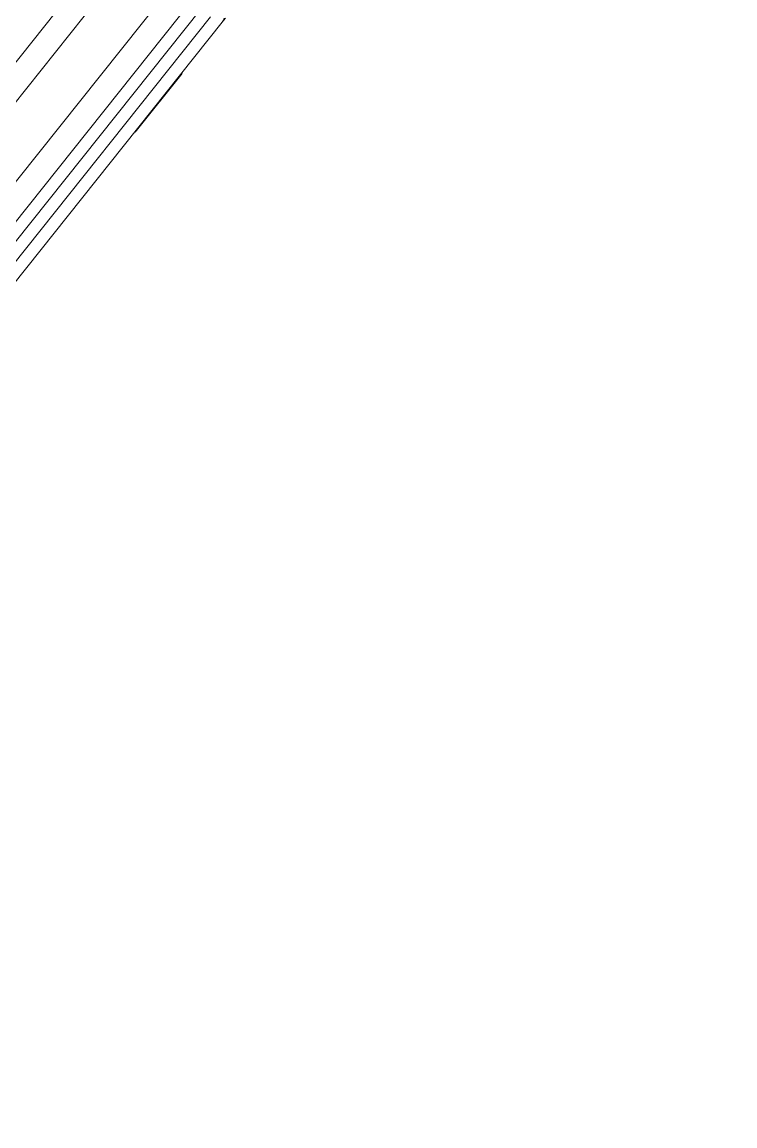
# Model space of a CAD drawing. Header units: millimetres. Extents: x -229914 to 856942, y -268655 to 87212.
# Drawn here: x -133799.1 to -133512.1, y 20386.3 to 20831.1 of the extents above; entities that cross this region are included whole.
import ezdxf

# ---------------------------------------------------------------- set-up
doc = ezdxf.new("R2010")
doc.units = ezdxf.units.MM

# ---------------------------------------------------------------- blocks, each defined once
blk = doc.blocks.new('Т912NEW')
at = {"color": 7, "linetype": 'Continuous', "lineweight": 15}
for p, q in [((4670.75, 1560.17), (4670.75, 2508.73)), ((4710.75, 2160.67), (4710.75, 1922.97)), ((4725.75, 2150.68), (4725.75, 2148.69)), ((4725.75, 2148.69), (4725.75, 1969.1)), ((4725.95, 2122.44), (4725.75, 2122.44)), ((4725.95, 2092.08), (4725.95, 2122.45)), ((4725.75, 2092.1), (4725.95, 2092.1))]:
    blk.add_line(p, q, dxfattribs=at)
at = {"color": 8, "linetype": 'Continuous', "lineweight": 15}
for p, q in [((4680.75, 2509.6), (4680.75, 1560.17)), ((4700.75, 1560.17), (4700.75, 2511.42)), ((4715.75, 2147.38), (4715.75, 1973.71)), ((4720.75, 1973.71), (4720.75, 2147.38))]:
    blk.add_line(p, q, dxfattribs=at)
blk.add_arc((4721.28, 2148.65), 4.47, 0.5535, 23.8738, dxfattribs=at)

msp = doc.modelspace()

# ---------------------------------------------------------------- block references
at = {"rotation": 321.4676820499667}
msp.add_blockref('Т912NEW', (-138753.82306, 22094.20638), dxfattribs=at)

doc.saveas('drawing.dxf')
